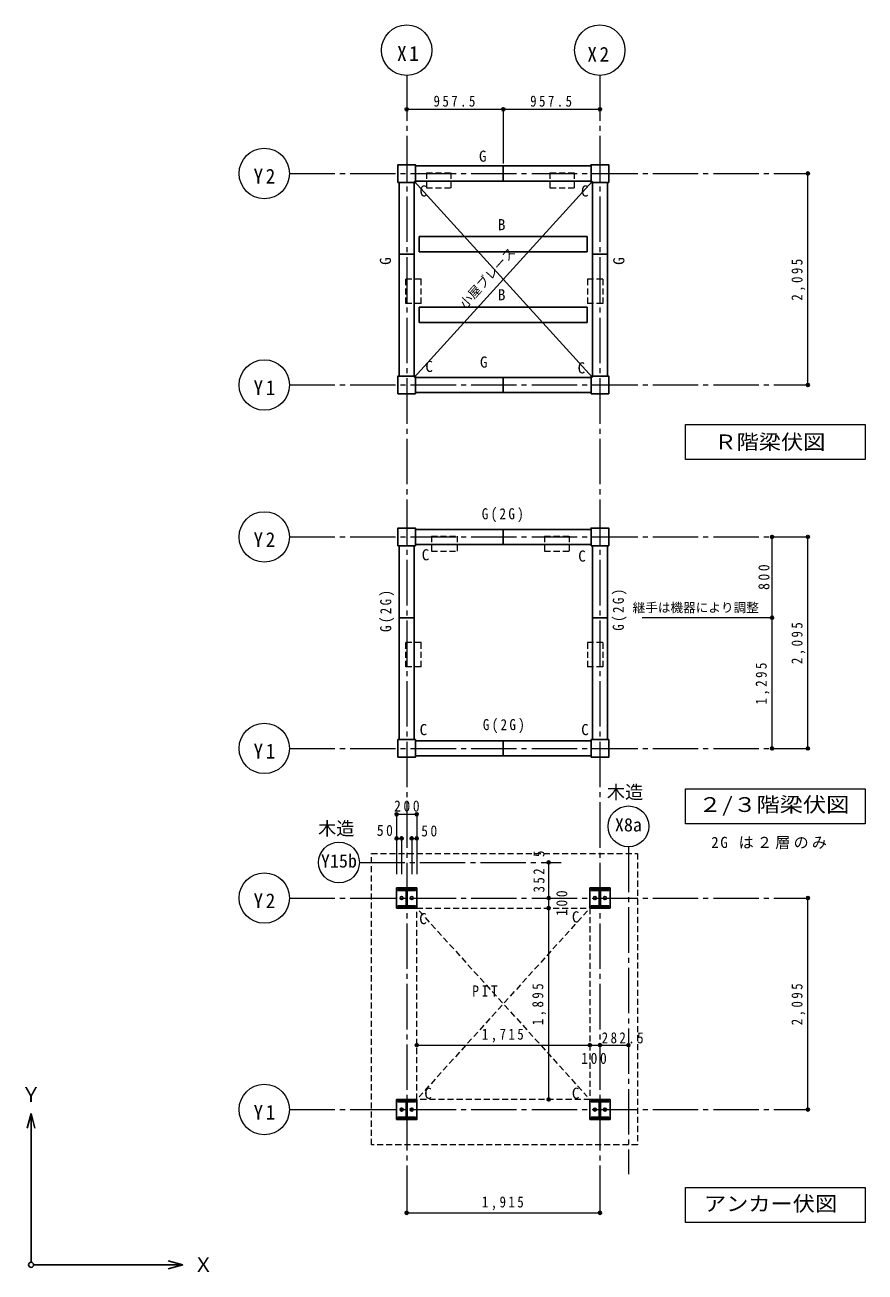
# Model space of a CAD drawing. Units: millimetres at full size, sheet at 1:50. Extents: x -9576 to 8905, y -5924 to 6588.
# Drawn here: x -9576 to -1251, y -5766 to 6588 of the extents above; entities that cross this region are included whole.
import ezdxf
from ezdxf.enums import TextEntityAlignment as Align

# ---------------------------------------------------------------- set-up
doc = ezdxf.new("R2010")
doc.units = ezdxf.units.MM
doc.header["$LTSCALE"] = 50
doc.header["$PDMODE"] = 32
doc.header["$PDSIZE"] = 30
doc.linetypes.add('CHAIN2', pattern=[12, 9, -1, 1, -1])
doc.linetypes.add('DASHED1', pattern=[1.8, 1.2, -0.6])
for name, color, linetype, lineweight in [('0-0_0', 4, 'CHAIN2', 18), ('0-1_LAYER1', 7, 'Continuous', 25), ('0-2_LAYER6', 7, 'DASHED1', 18), ('0-3_LAYER7', 7, 'Continuous', 25)]:
    doc.layers.add(name, color=color, linetype=linetype, lineweight=lineweight)
doc.styles.add('ＭＳ ゴシック', font='')
doc.styles.get('ＭＳ ゴシック').set_extended_font_data('MS Gothic')

msp = doc.modelspace()

# ---------------------------------------------------------------- linework, layer by layer
at = {"layer": '0-0_0'}
for p, q in [((-5793.07, 6088.18), (-5793.07, -5179.06)), ((-3878.07, 6088.18), (-3878.07, -5179.06)), ((-6954.05, 5116.52), (-1817.56, 5116.52)), ((-6954.05, 3021.52), (-1817.56, 3021.52)), ((-6954.05, 1516.52), (-1817.56, 1516.52)), ((-6954.05, -578.48), (-1817.56, -578.48)), ((-3595.57, -1552.73), (-3595.57, -4796.14)), ((-6261.96, -1708.48), (-4262.73, -1708.48)), ((-6954.05, -2060.98), (-1817.56, -2060.98)), ((-6954.05, -4155.98), (-1817.56, -4155.98))]:
    msp.add_line(p, q, dxfattribs=at)
at = {"layer": '0-0_0', "linetype": 'Continuous'}
for points in [[(-3030.51, 2629.06), (-1250.98, 2629.06), (-1250.98, 2282.05), (-3030.51, 2282.05)], [(-3030.51, -978.63), (-1250.98, -978.63), (-1250.98, -1325.64), (-3030.51, -1325.64)], [(-3030.51, -4928.24), (-1250.98, -4928.24), (-1250.98, -5275.25), (-3030.51, -5275.25)]]:
    msp.add_lwpolyline(points, close=True, dxfattribs=at)
at = {"layer": '0-1_LAYER1'}
for p, q in [((-5705.57, 5191.52), (-3965.57, 5191.52)), ((-4837.41, 5191.52), (-4837.41, 5041.52)), ((-5868.07, 5029.02), (-5868.07, 3109.02)), ((-5718.07, 5029.02), (-5718.07, 3109.02)), ((-5705.57, 5041.52), (-3965.57, 5041.52)), ((-3953.07, 5029.02), (-3953.07, 3109.02)), ((-3803.07, 5029.02), (-3803.07, 3109.02)), ((-5668.07, 4341.52), (-5668.07, 4491.52)), ((-5668.07, 4491.52), (-4003.07, 4491.52)), ((-4003.07, 4341.52), (-4003.07, 4491.52)), ((-5668.07, 4341.52), (-4003.07, 4341.52)), ((-5868.07, 4316.52), (-5718.07, 4316.52)), ((-3953.07, 4316.52), (-3803.07, 4316.52)), ((-5668.07, 3641.52), (-5668.07, 3791.52)), ((-5668.07, 3791.52), (-4003.07, 3791.52)), ((-4003.07, 3641.52), (-4003.07, 3791.52)), ((-5668.07, 3641.52), (-4003.07, 3641.52)), ((-5705.57, 3096.52), (-3965.57, 3096.52)), ((-4837.41, 3096.52), (-4837.41, 2946.52)), ((-5705.57, 2946.52), (-3965.57, 2946.52)), ((-5705.57, 1591.52), (-3965.57, 1591.52)), ((-4837.41, 1591.52), (-4837.41, 1441.52)), ((-5868.07, 1429.02), (-5868.07, -490.98)), ((-5718.07, 1429.02), (-5718.07, -490.98)), ((-5705.57, 1441.52), (-3965.57, 1441.52)), ((-3953.07, 1429.02), (-3953.07, -490.98)), ((-3803.07, 1429.02), (-3803.07, -490.98)), ((-5868.07, 716.52), (-5718.07, 716.52)), ((-3953.07, 716.52), (-3803.07, 716.52)), ((-5705.57, -503.48), (-3965.57, -503.48)), ((-4837.41, -503.48), (-4837.41, -653.48)), ((-5705.57, -653.48), (-3965.57, -653.48)), ((-5705.57, -1973.48), (-5880.57, -1973.48)), ((-5880.57, -1973.48), (-5880.57, -1985.48)), ((-5705.57, -1985.48), (-5705.57, -1973.48)), ((-3790.57, -1973.48), (-3965.57, -1973.48)), ((-3965.57, -1973.48), (-3965.57, -1985.48)), ((-3790.57, -1985.48), (-3790.57, -1973.48)), ((-5705.57, -1985.48), (-5880.57, -1985.48)), ((-5799.07, -1985.48), (-5799.07, -2136.48)), ((-5787.07, -1985.48), (-5787.07, -2136.48)), ((-3790.57, -1985.48), (-3965.57, -1985.48)), ((-3884.07, -1985.48), (-3884.07, -2136.48)), ((-3872.07, -1985.48), (-3872.07, -2136.48)), ((-5880.57, -2136.48), (-5705.57, -2136.48)), ((-5880.57, -2136.48), (-5880.57, -2148.48)), ((-5880.57, -2148.48), (-5705.57, -2148.48)), ((-5705.57, -2148.48), (-5705.57, -2136.48)), ((-3965.57, -2136.48), (-3790.57, -2136.48)), ((-3965.57, -2136.48), (-3965.57, -2148.48)), ((-3965.57, -2148.48), (-3790.57, -2148.48)), ((-3790.57, -2148.48), (-3790.57, -2136.48)), ((-5705.57, -4068.48), (-5880.57, -4068.48)), ((-5880.57, -4068.48), (-5880.57, -4080.48)), ((-5705.57, -4080.48), (-5705.57, -4068.48)), ((-3790.57, -4068.48), (-3965.57, -4068.48)), ((-3965.57, -4068.48), (-3965.57, -4080.48)), ((-3790.57, -4080.48), (-3790.57, -4068.48)), ((-5705.57, -4080.48), (-5880.57, -4080.48)), ((-5799.07, -4080.48), (-5799.07, -4231.48)), ((-5787.07, -4080.48), (-5787.07, -4231.48)), ((-3790.57, -4080.48), (-3965.57, -4080.48)), ((-3884.07, -4080.48), (-3884.07, -4231.48)), ((-3872.07, -4080.48), (-3872.07, -4231.48)), ((-5880.57, -4231.48), (-5705.57, -4231.48)), ((-5880.57, -4231.48), (-5880.57, -4243.48)), ((-5880.57, -4243.48), (-5705.57, -4243.48)), ((-5705.57, -4243.48), (-5705.57, -4231.48)), ((-3965.57, -4231.48), (-3790.57, -4231.48)), ((-3965.57, -4231.48), (-3965.57, -4243.48)), ((-3965.57, -4243.48), (-3790.57, -4243.48)), ((-3790.57, -4243.48), (-3790.57, -4231.48))]:
    msp.add_line(p, q, dxfattribs=at)
at = {"layer": '0-1_LAYER1', "color": 4, "lineweight": 18}
for p, q in [((-3953.07, 5041.52), (-5718.07, 3096.52)), ((-5718.07, 5041.52), (-3953.07, 3096.52))]:
    msp.add_line(p, q, dxfattribs=at)
at = {"layer": '0-1_LAYER1'}
for points in [[(-5880.57, 5029.02), (-5705.57, 5029.02), (-5705.57, 5204.02), (-5880.57, 5204.02)], [(-3965.57, 5029.02), (-3790.57, 5029.02), (-3790.57, 5204.02), (-3965.57, 5204.02)], [(-5880.57, 2934.02), (-5705.57, 2934.02), (-5705.57, 3109.02), (-5880.57, 3109.02)], [(-3965.57, 2934.02), (-3790.57, 2934.02), (-3790.57, 3109.02), (-3965.57, 3109.02)], [(-5880.57, 1429.02), (-5705.57, 1429.02), (-5705.57, 1604.02), (-5880.57, 1604.02)], [(-3965.57, 1429.02), (-3790.57, 1429.02), (-3790.57, 1604.02), (-3965.57, 1604.02)], [(-5880.57, -665.98), (-5705.57, -665.98), (-5705.57, -490.98), (-5880.57, -490.98)], [(-3965.57, -665.98), (-3790.57, -665.98), (-3790.57, -490.98), (-3965.57, -490.98)], [(-5893.07, -2160.98), (-5693.07, -2160.98), (-5693.07, -1960.98), (-5893.07, -1960.98)], [(-3978.07, -2160.98), (-3778.07, -2160.98), (-3778.07, -1960.98), (-3978.07, -1960.98)], [(-5893.07, -4255.98), (-5693.07, -4255.98), (-5693.07, -4055.98), (-5893.07, -4055.98)], [(-3978.07, -4255.98), (-3778.07, -4255.98), (-3778.07, -4055.98), (-3978.07, -4055.98)]]:
    msp.add_lwpolyline(points, close=True, dxfattribs=at)
for centre in [(-5843.07, -2060.98), (-5743.07, -2060.98), (-3928.07, -2060.98), (-3828.07, -2060.98), (-5843.07, -4155.98), (-5743.07, -4155.98), (-3928.07, -4155.98), (-3828.07, -4155.98)]:
    msp.add_circle(centre, 15, dxfattribs=at)
at = {"layer": '0-2_LAYER6', "color": 4}
for p, q in [((-5598.07, 5124.02), (-5354.57, 5124.02)), ((-5598.07, 5124.02), (-5598.07, 4974.02)), ((-5354.57, 5124.02), (-5354.57, 4974.02)), ((-4373.07, 5124.02), (-4133.07, 5124.02)), ((-4373.07, 5124.02), (-4373.07, 4974.02)), ((-4133.07, 5124.02), (-4133.07, 4974.02)), ((-5598.07, 4974.02), (-5354.57, 4974.02)), ((-4373.07, 4974.02), (-4133.07, 4974.02)), ((-5800.57, 3829.02), (-5800.57, 4069.02)), ((-5650.57, 4069.02), (-5800.57, 4069.02)), ((-5650.57, 3829.02), (-5650.57, 4069.02)), ((-4000.57, 4069.02), (-4000.57, 3829.02)), ((-3850.57, 4069.02), (-4000.57, 4069.02)), ((-3850.57, 4069.02), (-3850.57, 3829.02)), ((-5650.57, 3829.02), (-5800.57, 3829.02)), ((-3850.57, 3829.02), (-4000.57, 3829.02)), ((-5548.07, 1524.02), (-5292.07, 1524.02)), ((-5292.07, 1524.02), (-5292.07, 1374.02)), ((-4426.57, 1524.02), (-4426.57, 1374.02)), ((-4426.57, 1524.02), (-4183.07, 1524.02)), ((-4183.07, 1524.02), (-4183.07, 1374.02)), ((-4426.57, 1374.02), (-4183.07, 1374.02)), ((-5800.57, 229.02), (-5800.57, 469.02)), ((-4000.57, 469.02), (-4000.57, 229.02)), ((-3850.57, 469.02), (-4000.57, 469.02)), ((-5650.57, 229.02), (-5800.57, 229.02)), ((-4001.61, -2187.29), (-5670.7, -4030.98)), ((-5669.53, -2187.29), (-4003.07, -4028.04))]:
    msp.add_line(p, q, dxfattribs=at)
at = {"layer": '0-2_LAYER6', "linetype": 'Continuous', "lineweight": 25}
for p, q in [((-9515.03, -4194.15), (-9553.85, -4339.04)), ((-9515.03, -4194.15), (-9476.21, -4339.04)), ((-9515.03, -5669.15), (-9515.03, -4194.15)), ((-8010.03, -5694.15), (-8154.92, -5655.32)), ((-9490.03, -5694.15), (-8010.03, -5694.15)), ((-8010.03, -5694.15), (-8154.92, -5732.97))]:
    msp.add_line(p, q, dxfattribs=at)
at = {"layer": '0-2_LAYER6', "color": 4}
for points in [[(-5548.07, 1524.02), (-5548.07, 1374.02), (-5292.07, 1374.02)], [(-5650.57, 229.02), (-5650.57, 469.02), (-5800.57, 469.02)], [(-3850.57, 469.02), (-3850.57, 229.02), (-4000.57, 229.02)]]:
    msp.add_lwpolyline(points, dxfattribs=at)
for points in [[(-6143.07, -4505.98), (-6143.07, -1618.48), (-3505.57, -1618.48), (-3505.57, -4505.98)], [(-5693.07, -2160.98), (-3978.07, -2160.98), (-3978.07, -4055.98), (-5693.07, -4055.98)]]:
    msp.add_lwpolyline(points, close=True, dxfattribs=at)
at = {"layer": '0-2_LAYER6', "color": 4, "linetype": 'Continuous'}
for centre in [(-3595.57, -1350.77), (-6463.93, -1708.48)]:
    msp.add_circle(centre, 201.97, dxfattribs=at)
at = {"layer": '0-2_LAYER6', "linetype": 'Continuous', "lineweight": 25}
msp.add_circle((-9515.03, -5694.15), 25, dxfattribs=at)
at = {"layer": '0-3_LAYER7', "color": 4, "lineweight": 18}
for p, q in [((-5793.07, 5752.24), (-4835.57, 5752.24)), ((-4835.57, 5752.24), (-3878.07, 5752.24)), ((-4835.57, 5752.24), (-4835.57, 5217.18)), ((-1817.56, 3021.52), (-1817.56, 5116.52)), ((-2172.44, 716.52), (-2172.44, 1516.52)), ((-1817.56, -578.48), (-1817.56, 1516.52)), ((-2172.44, 716.52), (-3461.2, 716.52)), ((-2172.44, -578.48), (-2172.44, 716.52)), ((-5893.07, -1230.96), (-5893.07, -1824.5)), ((-5893.07, -1230.96), (-5693.07, -1230.96)), ((-5693.07, -1230.96), (-5693.07, -1824.5)), ((-5893.07, -1469.37), (-5843.07, -1469.37)), ((-5843.07, -1469.37), (-5843.07, -1824.5)), ((-5743.07, -1469.37), (-5693.07, -1469.37)), ((-5743.07, -1469.37), (-5743.07, -1824.5)), ((-4385.91, -2060.98), (-4385.91, -1708.48)), ((-4385.91, -2160.98), (-4385.91, -2060.98)), ((-1817.56, -4155.98), (-1817.56, -2060.98)), ((-4385.91, -4055.98), (-4385.91, -2160.98)), ((-5693.07, -3517.41), (-3978.07, -3517.41)), ((-3978.07, -3517.41), (-3878.07, -3517.41)), ((-3878.07, -3517.41), (-3595.57, -3517.41)), ((-5793.07, -5179.06), (-3878.07, -5179.06))]:
    msp.add_line(p, q, dxfattribs=at)
for centre in [(-5793.07, 6338.18), (-3879.74, 6338.18), (-7204.05, 5116.52), (-7204.05, 3021.52), (-7204.05, 1516.52), (-7204.05, -578.48), (-7204.05, -2060.98), (-7204.05, -4155.98)]:
    msp.add_circle(centre, 250, dxfattribs=at)
at = {"layer": '0-3_LAYER7', "color": 4}
for p in [(-5793.07, 5752.24), (-4835.57, 5752.24), (-3878.07, 5752.24), (-1817.56, 5116.52), (-1817.56, 3021.52), (-2172.44, 1516.52), (-1817.56, 1516.52), (-2172.44, 716.52), (-2172.44, -578.48), (-1817.56, -578.48), (-5893.07, -1230.96), (-5693.07, -1230.96), (-5893.07, -1469.37), (-5843.07, -1469.37), (-5743.07, -1469.37), (-5693.07, -1469.37), (-4385.91, -1708.48), (-4385.91, -2060.98), (-1817.56, -2060.98), (-4385.91, -2160.98), (-5693.07, -3517.41), (-3978.07, -3517.41), (-3878.07, -3517.41), (-3595.57, -3517.41), (-4385.91, -4055.98), (-1817.56, -4155.98), (-5793.07, -5179.06), (-3878.07, -5179.06)]:
    msp.add_point(p, dxfattribs=at)

# ---------------------------------------------------------------- texts
at = {"layer": '0-2_LAYER6', "style": 'ＭＳ ゴシック'}
for s, height, p in [('G', 110, (-5076.25, 5200.4)), ('C', 110, (-5665.34, 4855.79)), ('C', 110, (-4065.64, 4855.79)), ('B', 110, (-4888.87, 4522.12)), ('B', 110, (-4888.87, 3827.45)), ('C', 110, (-5607.9, 3117.46)), ('G', 110, (-5066.68, 3160.53)), ('C', 110, (-4099.14, 3103.1)), ('C', 110, (-5643.8, 1251.69)), ('C', 110, (-4093.16, 1239.12)), ('C', 110, (-5664.74, -480.07)), ('C', 110, (-4063.84, -480.07)), ('木造', 132, (-3809.14, -1117.1)), ('木造', 132, (-6671.02, -1477.08)), ('X8a', 131.4, (-3729.97, -1440.37)), ('Y15b', 131.4, (-6643.13, -1798.08)), ('C', 110, (-5668.73, -2352.13)), ('C', 110, (-4156.22, -2335.35)), ('Ｙ', 146.6, (-9615.31, -4124.84)), ('C', 110, (-5618.38, -4082.41)), ('C', 110, (-4156.22, -4082.41)), ('Ｘ', 146.6, (-7907.39, -5809.75))]:
    msp.add_text(s, height=height, dxfattribs=at).set_placement(p, align=Align.BOTTOM_LEFT)
at = {"layer": '0-2_LAYER6', "color": 4, "style": 'ＭＳ ゴシック'}
msp.add_text('小屋ブレース', height=91.64, rotation=48.094, dxfattribs=at).set_placement((-5189.92, 3756.37), align=Align.BOTTOM_LEFT)
at = {"layer": '0-2_LAYER6', "style": 'ＭＳ ゴシック'}
for p in [(-5915.81, 4211.62), (-3602.94, 4211.62)]:
    msp.add_text('G', height=110, rotation=90, dxfattribs=at).set_placement(p, align=Align.BOTTOM_LEFT)
for s, width, p in [('Ｒ階梁伏図', 1.1, (-2743.79, 2340.37)), ('２/３階梁伏図', 1.15, (-2901.41, -1252.14)), ('アンカー伏図', 1.1, (-2847.68, -5205.49))]:
    msp.add_text(s, height=146.6, dxfattribs=dict(at, width=width)).set_placement(p, align=Align.BOTTOM_LEFT)
at = {"layer": '0-2_LAYER6', "color": 4, "style": 'ＭＳ ゴシック'}
msp.add_text('継手は機器により調整', height=91.64, dxfattribs=at).set_placement((-3553.87, 743.35), align=Align.BOTTOM_LEFT)
at = {"layer": '0-2_LAYER6', "attachment_point": 7, "style": 'ＭＳ ゴシック'}
for s, insert, char_height in [('\\T1.27;\\W0.95;X1', (-5888.07, 6232.57), 146.6), ('\\T1.27;\\W0.95;X2', (-4002.07, 6224.51), 146.6), ('\\T1.27;\\W0.95;Y2', (-7310.3, 5016.52), 146.6), ('\\T1.27;\\W0.95;Y1', (-7310.3, 2921.52), 146.6), ('\\T1.38;\\W0.85;G(2G)', (-5048.33, 1661.55), 110), ('\\T1.27;\\W0.95;Y2', (-7310.3, 1416.52), 146.6), ('\\T1.38;\\W0.85;G(2G)', (-5037.92, -427.16), 110), ('\\T1.27;\\W0.95;Y1', (-7310.3, -678.48), 146.6), ('\\T1.21;2G\\~は２層のみ', (-2775.77, -1576.71), 110), ('\\T1.27;\\W0.95;Y2', (-7310.3, -2160.98), 146.6), ('\\T1.38;\\W0.9;PIT', (-5143.55, -3036.48), 110), ('\\T1.27;\\W0.95;Y1', (-7310.3, -4255.98), 146.6)]:
    msp.add_mtext(s, dxfattribs=dict(at, insert=insert, char_height=char_height))
at = {"layer": '0-2_LAYER6', "char_height": 110, "attachment_point": 7, "rotation": 90, "style": 'ＭＳ ゴシック'}
for insert in [(-5916.41, 575.21), (-3611.92, 587.78)]:
    msp.add_mtext('\\T1.38;\\W0.85;G(2G)', dxfattribs=dict(at, insert=insert))
at = {"layer": '0-3_LAYER7', "char_height": 110, "attachment_point": 7, "style": 'ＭＳ ゴシック'}
for s, insert in [('\\T1.38;\\W0.85;957.5', (-5526.82, 5777.24)), ('\\T1.38;\\W0.85;957.5', (-4569.32, 5777.24)), ('\\T1.38;\\W0.9;200', (-5918.07, -1205.96)), ('\\T1.36;\\W0.9;50', (-6088.7, -1447.02)), ('\\T1.36;\\W0.9;50', (-5649.13, -1451.99)), ('\\T1.38;\\W0.85;1,715', (-5048.07, -3492.41)), ('\\T1.38;\\W0.85;282.5', (-3860.6, -3501.96)), ('\\T1.38;\\W0.9;100', (-4063.64, -3705.07)), ('\\T1.38;\\W0.85;1,915', (-5048.07, -5154.06))]:
    msp.add_mtext(s, dxfattribs=dict(at, insert=insert))
at = {"layer": '0-3_LAYER7', "char_height": 110, "attachment_point": 7, "rotation": 90, "style": 'ＭＳ ゴシック'}
for s, insert in [('\\T1.38;\\W0.85;2,095', (-1842.56, 3856.52)), ('\\T1.38;\\W0.9;800', (-2197.44, 991.52)), ('\\T1.38;\\W0.85;2,095', (-1842.56, 256.52)), ('\\T1.38;\\W0.85;1,295', (-2197.44, -143.48)), ('\\T1.38;\\W0.85;352.5', (-4426.48, -2005.74)), ('\\T1.38;\\W0.9;100', (-4199.9, -2238.12)), ('\\T1.38;\\W0.85;1,895', (-4410.91, -3320.98)), ('\\T1.38;\\W0.85;2,095', (-1842.56, -3320.98))]:
    msp.add_mtext(s, dxfattribs=dict(at, insert=insert))

doc.saveas('drawing.dxf')
